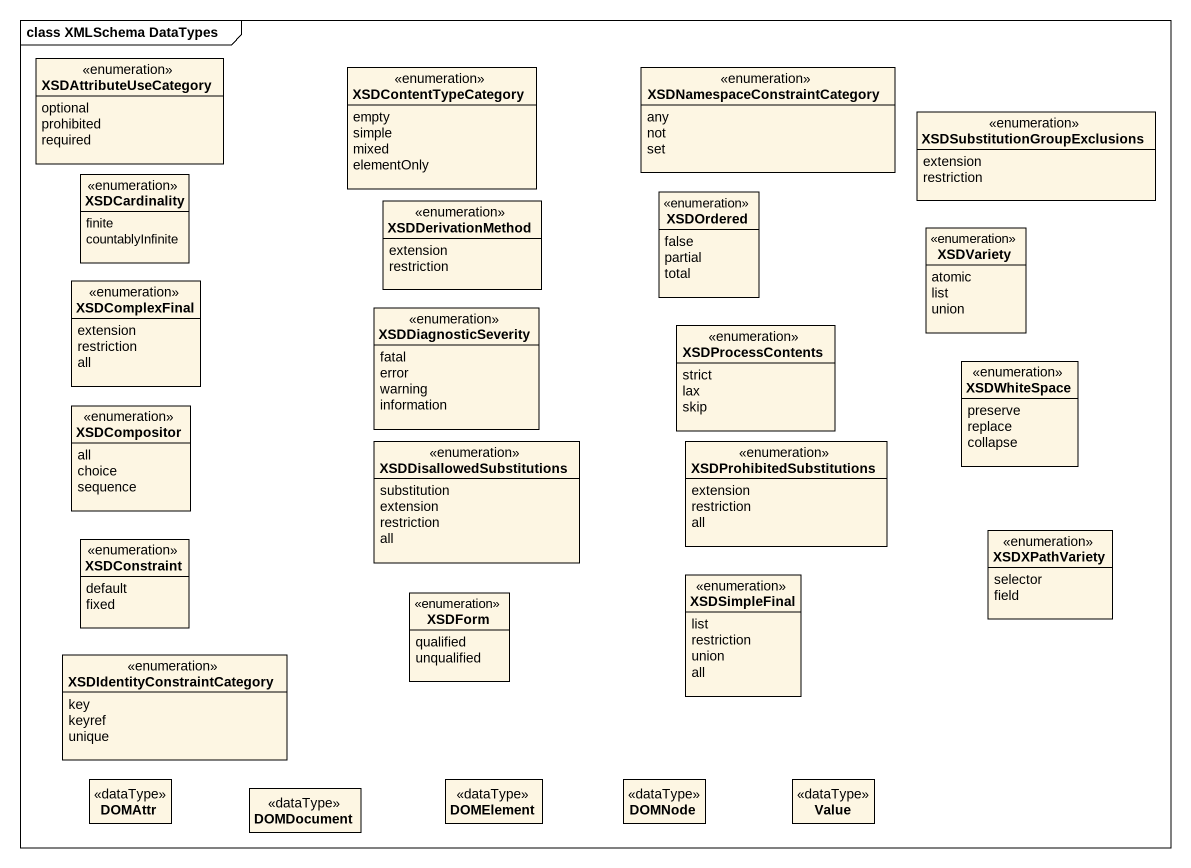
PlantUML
@startuml
mainframe class XMLSchema DataTypes
hide circle
hide empty members
enum XSDAttributeUseCategory {
  optional
  prohibited
  required
}
enum XSDContentTypeCategory {
  empty
  simple
  mixed
  elementOnly
}
enum "XSDNamespaceConstraintCategory" as XSDNamespaceConstraintCatego {
  any
  not
  set
}
enum "XSDSubstitutionGroupExclusions" as XSDSubstitutionGroupExclusio {
  extension
  restriction
}
enum XSDCardinality {
  finite
  countablyInfinite
}
enum XSDDerivationMethod {
  extension
  restriction
}
enum XSDOrdered {
  false
  partial
  total
}
enum XSDVariety {
  atomic
  list
  union
}
enum XSDComplexFinal {
  extension
  restriction
  all
}
enum XSDDiagnosticSeverity {
  fatal
  error
  warning
  information
}
enum XSDProcessContents {
  strict
  lax
  skip
}
enum XSDCompositor {
  all
  choice
  sequence
}
enum XSDWhiteSpace {
  preserve
  replace
  collapse
}
enum XSDDisallowedSubstitutions {
  substitution
  extension
  restriction
  all
}
enum XSDProhibitedSubstitutions {
  extension
  restriction
  all
}
enum XSDConstraint {
  default
  fixed
}
enum XSDSimpleFinal {
  list
  restriction
  union
  all
}
enum XSDXPathVariety {
  selector
  field
}
enum XSDForm {
  qualified
  unqualified
}
enum "XSDIdentityConstraintCategory" as XSDIdentityConstraintCategor {
  key
  keyref
  unique
}
class DOMAttr <<dataType>>
class DOMDocument <<dataType>>
class DOMElement <<dataType>>
class DOMNode <<dataType>>
class Value <<dataType>>
@enduml
